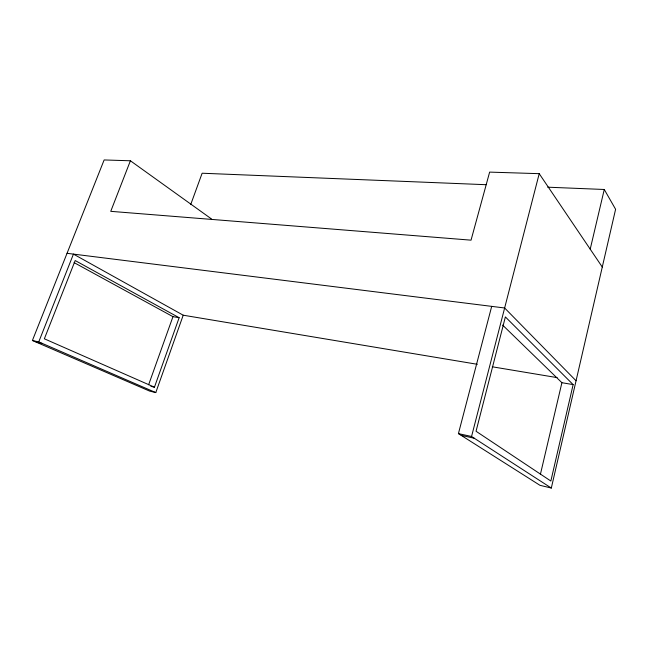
<?xml version="1.0" encoding="UTF-8"?>
<svg xmlns="http://www.w3.org/2000/svg" width="648" height="648" viewBox="0 0 648 648"><rect width="100%" height="100%" fill="white"/><g stroke="black" fill="none" stroke-linecap="round" stroke-linejoin="round"><path stroke-width="0.97" d="M573.14 384.612L550.849 481.035L476.045 431.26L505.375 316.921L573.14 384.612L561.905 382.701L502.605 325.069M491.694 306.374L458.42 433.617L539.97 485.312L551.318 488.049L615.6 209.272L604.268 189.483L547.69 187.191M590.207 249.172L604.268 189.483M540.383 474.433L561.905 382.701M551.318 488.049L471.558 436.485L539.217 173.672L489.637 172.109L471.039 240.165L110.743 211.337L130.402 160.777L211.548 219M130.402 160.777L104.134 159.951L32.4 340.5L149.631 391.092L155.787 392.583L183.214 315.203L477.349 364.298M154.451 387.18L179.14 317.723L75.176 260.545L44.356 338.791L154.451 387.18L150.927 386.346M148.619 384.774L172.967 316.67L179.14 317.723M190.69 204.614L202.136 173.227L486.057 184.704M32.4 340.5L38.75 341.893L73.443 254.113L183.214 315.203M67.036 253.311L504.638 307.986L576.056 380.781M492.302 366.8L557.11 377.614M458.42 433.617L471.558 436.485M36.142 342.12L42.493 343.513M461.174 435.359L474.255 438.234M38.75 341.893L155.787 392.583M74.075 262.602L172.967 316.67M539.217 173.672L602.284 267.041"/></g></svg>
